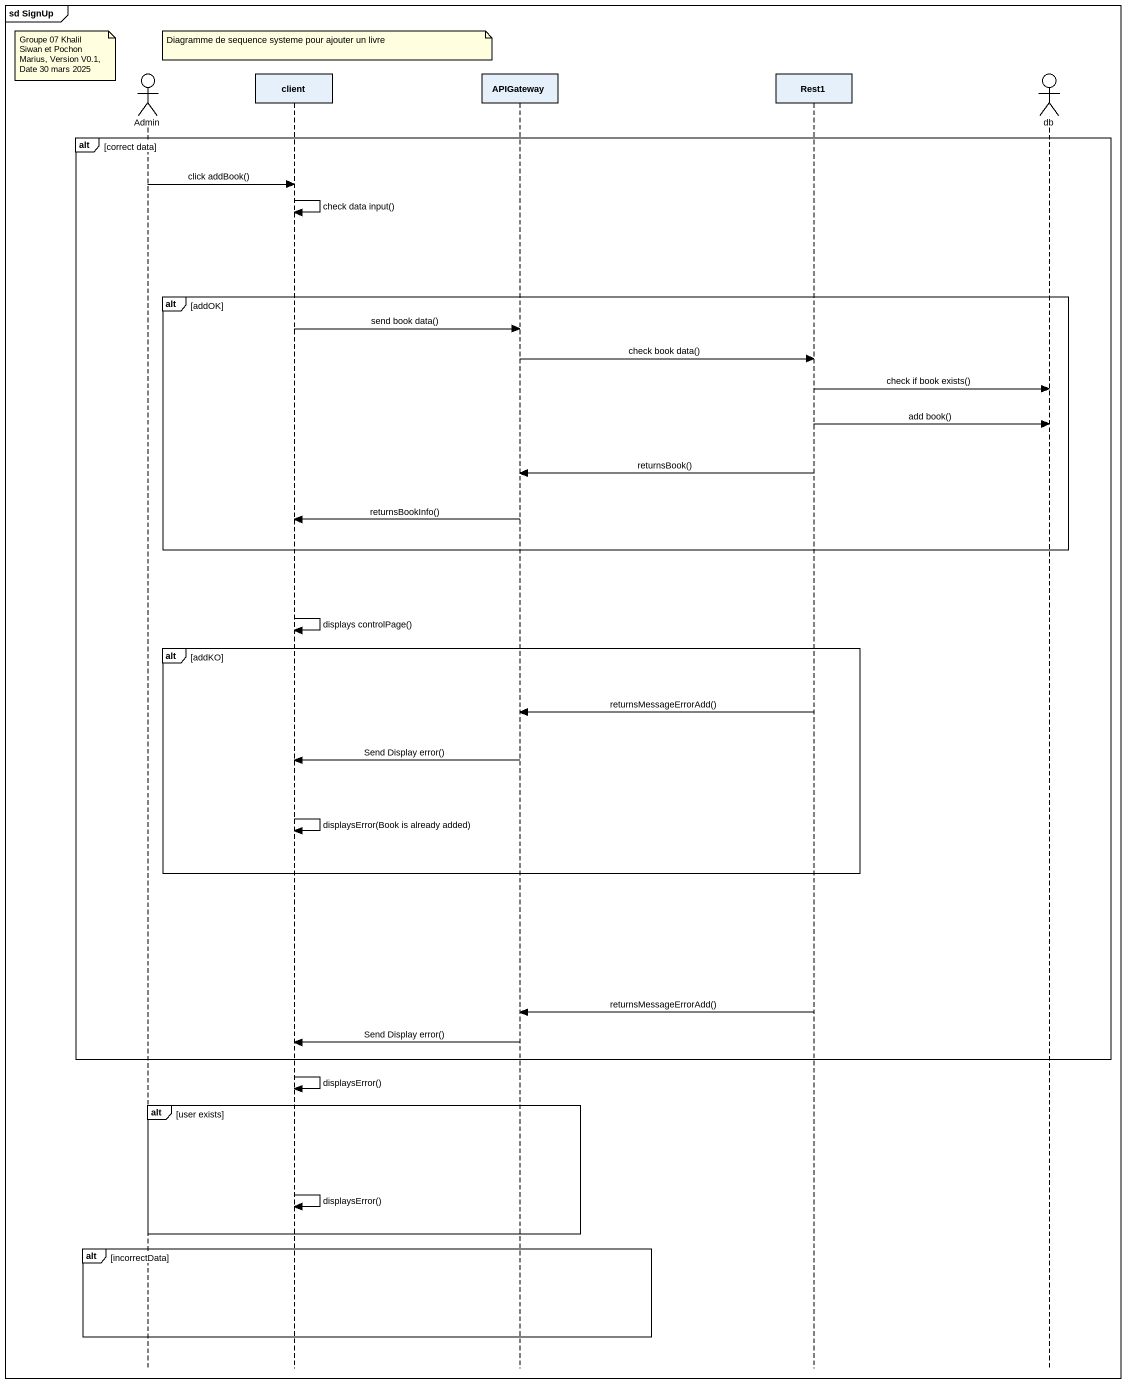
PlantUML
@startuml
mainframe sd SignUp
hide footbox
actor Admin
participant client
participant APIGateway
participant Rest1
actor db

note over client : Diagramme de sequence systeme pour ajouter un livre
note left of Admin : Groupe 07 Khalil Siwan et Pochon Marius, Version V0.1, Date 30 mars 2025
alt correct data
  Admin -> client : click addBook()
  client -> client : check data input()
  alt addOK
    client -> APIGateway : send book data()
    APIGateway -> Rest1 : check book data()
    Rest1 -> db : check if book exists()
    Rest1 -> db : add book()
    Rest1 -> APIGateway : returnsBook()
    APIGateway -> client : returnsBookInfo()
  end
  client -> client : displays controlPage()
  alt addKO
    Rest1 -> APIGateway : returnsMessageErrorAdd()
    APIGateway -> client : Send Display error()
    client -> client : displaysError(Book is already added)
  end
  Rest1 -> APIGateway : returnsMessageErrorAdd()
  APIGateway -> client : Send Display error()
end
client -> client : displaysError()
alt user exists
  client -> client : displaysError()
end
alt incorrectData
end
@enduml
